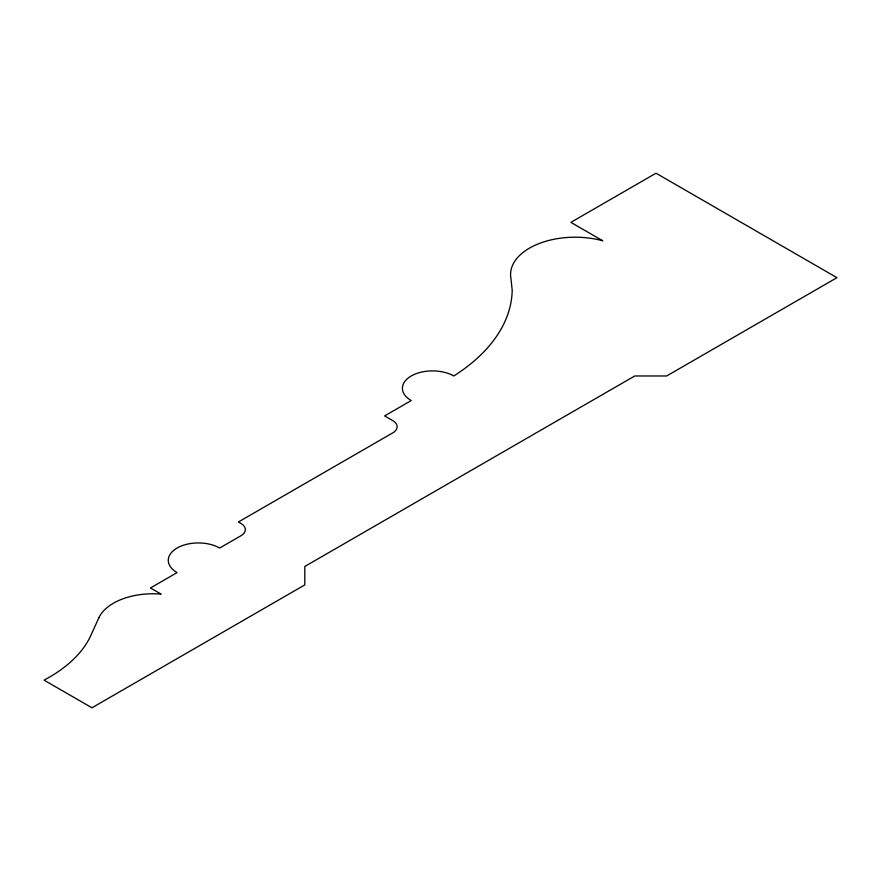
<?xml version="1.0" encoding="UTF-8"?>
<svg xmlns="http://www.w3.org/2000/svg" width="881" height="881" viewBox="0 0 881 881"><rect width="100%" height="100%" fill="white"/><g stroke="black" fill="none" stroke-linecap="round" stroke-linejoin="round"><path stroke-width="1.32" d="M98.815 617.889L90.853 635.421A160.023 92.384 0 0 1 44.05 680.143L91.943 707.795L304.804 584.896L304.804 566.461L634.738 375.978L666.664 375.978L836.95 277.669L656.015 173.205L570.877 222.364L602.802 240.799A64.555 37.266 0 0 0 537.663 244.125A64.555 37.266 0 0 0 510.969 278.594L512.191 290.245A224.435 129.573 0 0 1 453.803 375.978A30.108 17.378 0 0 0 411.229 375.978A30.108 17.378 0 0 0 411.229 400.558L384.623 415.92L392.728 420.6A15.054 8.689 0 0 1 392.728 432.89L238.399 521.981L240.942 523.457A15.054 8.689 0 0 1 240.942 535.747L219.655 548.026A30.108 17.378 0 0 0 177.092 548.026A30.108 17.378 0 0 0 177.092 572.606L150.475 587.968L161.124 594.113A55.999 32.333 0 0 0 98.815 617.889"/></g></svg>
